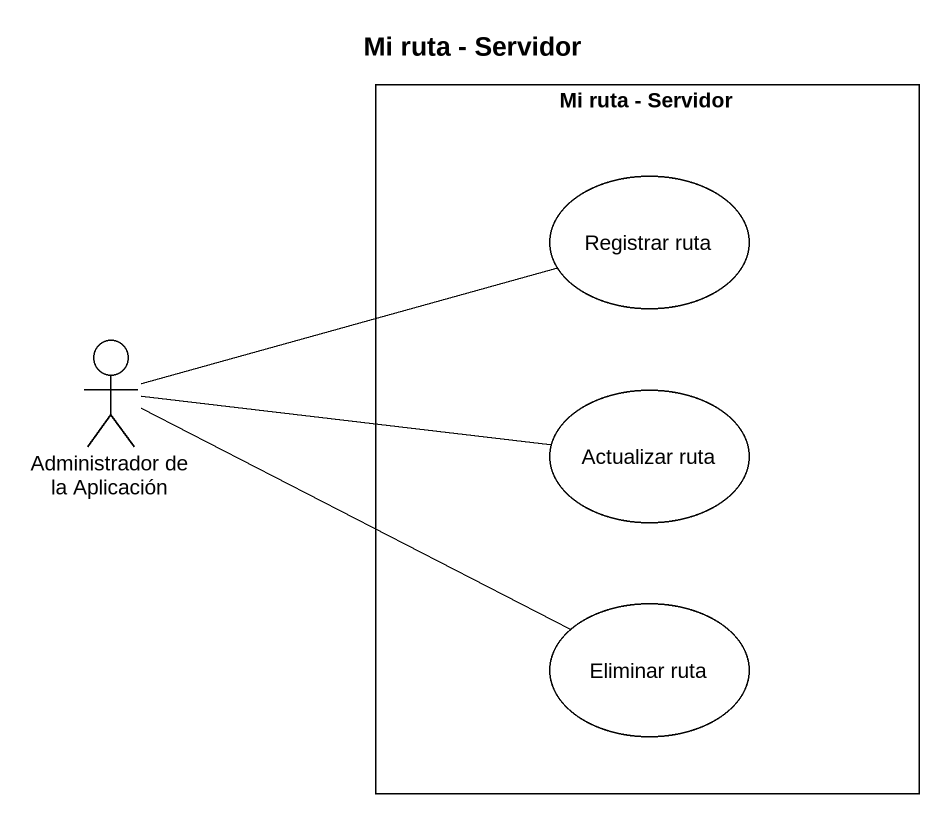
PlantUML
@startuml
title Mi ruta - Servidor
rectangle "Mi ruta - Servidor" as Mi_ruta_Servidor {
  usecase "Registrar ruta" as Registrar_ruta #FFFFFF
  usecase "Actualizar ruta" as Actualizar_ruta #FFFFFF
  usecase "Eliminar ruta" as Eliminar_ruta #FFFFFF
}
actor "Administrador de la Aplicación" as Administrador_de_la #FFFFFF
Administrador_de_la -right- Registrar_ruta
Administrador_de_la -right- Actualizar_ruta
Administrador_de_la -right- Eliminar_ruta
@enduml
